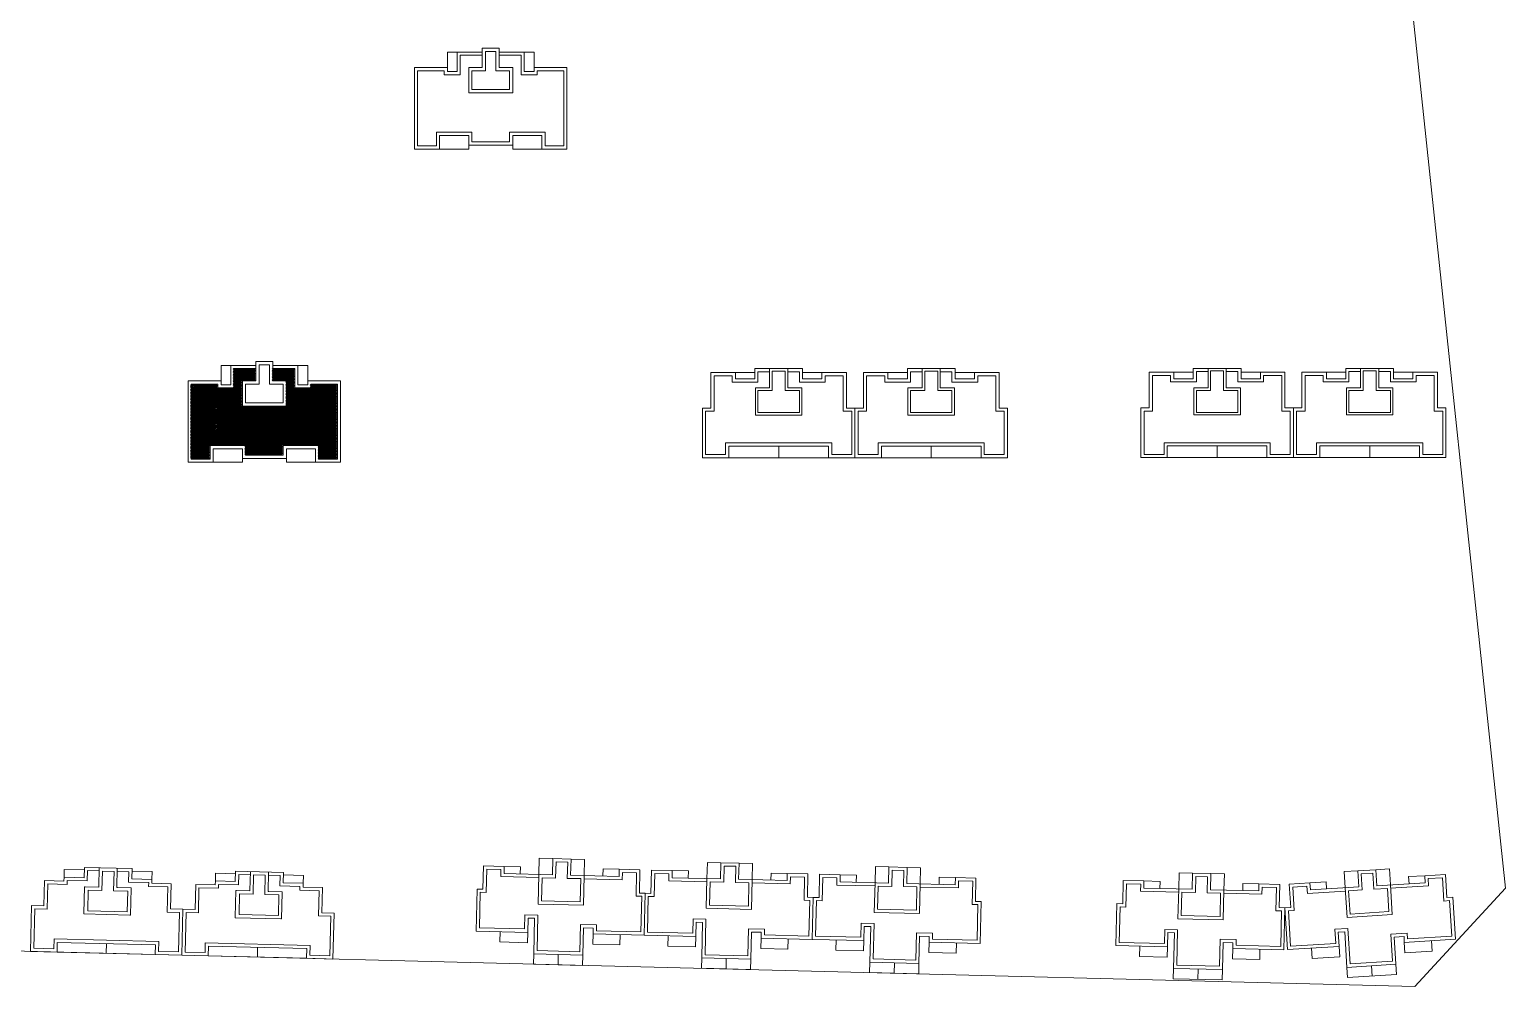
# Model space of a CAD drawing. Extents: x 121658 to 184658, y 9304 to 53801.
# Drawn here: x 127662 to 129945, y 12321 to 13801 of the extents above; entities that cross this region are included whole.
import ezdxf

# ---------------------------------------------------------------- set-up
doc = ezdxf.new("R2010")
doc.units = 0
doc.header["$LTSCALE"] = 1000
doc.header["$MEASUREMENT"] = 0
doc.layers.add('140', color=2, linetype='Continuous', lineweight=5)
doc.layers.add('s2', color=1, linetype='Continuous', lineweight=5)

msp = doc.modelspace()

# ---------------------------------------------------------------- hatches: boundary and pattern name
at = {"layer": 's2', "linetype": 'ByBlock'}
h = msp.add_hatch(dxfattribs=at)
h.set_pattern_fill('ANSI31', color=256, style=0)
h.set_pattern_definition([(45, (-1049488.0514, 357813.8568), (-1.1225320151, 1.1225320151), [])])
h.paths.add_polyline_path([(128137.5, 13252.9), (128109.5, 13252.9), (128096.5, 13252.9), (128096.5, 13246.9), (128071.5, 13246.9), (128071.5, 13276.9), (128037.5, 13276.9), (128037.5, 13257.9), (128058.5, 13257.9), (128058.5, 13218.9), (127990.5, 13218.9), (127990.5, 13257.9), (128011.5, 13257.9), (128011.5, 13276.9), (127977.5, 13276.9), (127977.5, 13246.9), (127952.5, 13246.9), (127952.5, 13252.9), (127939.5, 13252.9), (127911.5, 13252.9), (127911.5, 13136.9), (127940.5, 13136.9), (127940.5, 13157.9), (127995.5, 13157.9), (127995.5, 13142.9), (128024.5, 13142.9), (128053.5, 13142.9), (128053.5, 13157.9), (128108.5, 13157.9), (128108.5, 13136.9), (128137.5, 13136.9)])

# ---------------------------------------------------------------- linework, layer by layer
at = {"layer": '140', "color": 7}
for p, q in [((129945.1, 12473.5), (129686.8, 14911.3)), ((128308.6, 13766.4), (128323.6, 13766.4)), ((128308.6, 13742.4), (128308.6, 13766.4)), ((128323.6, 13766.4), (128323.6, 13736.4)), ((128362.6, 13766.4), (128323.6, 13766.4)), ((128362.6, 13772.4), (128362.6, 13766.4)), ((128388.6, 13772.4), (128362.6, 13772.4)), ((128362.6, 13766.4), (128362.6, 13742.4)), ((128367.6, 13767.4), (128367.6, 13766.4)), ((128383.6, 13767.4), (128367.6, 13767.4)), ((128367.6, 13766.4), (128367.6, 13737.4)), ((128383.6, 13737.4), (128383.6, 13767.4)), ((128388.6, 13766.4), (128388.6, 13772.4)), ((128388.6, 13742.4), (128388.6, 13772.4)), ((128427.6, 13766.4), (128388.6, 13766.4)), ((128442.6, 13766.4), (128427.6, 13766.4)), ((128427.6, 13736.4), (128427.6, 13766.4)), ((128442.6, 13742.4), (128442.6, 13766.4)), ((128328.6, 13761.4), (128328.6, 13731.4)), ((128362.6, 13761.4), (128328.6, 13761.4)), ((128422.6, 13761.4), (128388.6, 13761.4)), ((128422.6, 13731.4), (128422.6, 13761.4)), ((128257.6, 13742.4), (128257.6, 13616.4)), ((128290.6, 13742.4), (128257.6, 13742.4)), ((128262.6, 13737.4), (128262.6, 13621.4)), ((128290.6, 13737.4), (128262.6, 13737.4)), ((128308.6, 13742.4), (128290.6, 13742.4)), ((128303.6, 13737.4), (128290.6, 13737.4)), ((128303.6, 13731.4), (128303.6, 13737.4)), ((128328.6, 13731.4), (128303.6, 13731.4)), ((128308.6, 13736.4), (128308.6, 13742.4)), ((128323.6, 13736.4), (128308.6, 13736.4)), ((128341.6, 13742.4), (128341.6, 13703.4)), ((128362.6, 13742.4), (128341.6, 13742.4)), ((128346.6, 13737.4), (128346.6, 13708.4)), ((128367.6, 13737.4), (128346.6, 13737.4)), ((128404.6, 13737.4), (128383.6, 13737.4)), ((128409.6, 13742.4), (128388.6, 13742.4)), ((128404.6, 13708.4), (128404.6, 13737.4)), ((128409.6, 13703.4), (128409.6, 13742.4)), ((128447.6, 13731.4), (128422.6, 13731.4)), ((128442.6, 13736.4), (128427.6, 13736.4)), ((128442.6, 13742.4), (128442.6, 13736.4)), ((128460.6, 13742.4), (128442.6, 13742.4)), ((128447.6, 13737.4), (128447.6, 13731.4)), ((128460.6, 13737.4), (128447.6, 13737.4)), ((128493.6, 13742.4), (128460.6, 13742.4)), ((128488.6, 13737.4), (128460.6, 13737.4)), ((128488.6, 13621.4), (128488.6, 13737.4)), ((128493.6, 13616.4), (128493.6, 13742.4)), ((128341.6, 13703.4), (128409.6, 13703.4)), ((128346.6, 13708.4), (128404.6, 13708.4)), ((128291.6, 13642.4), (128346.6, 13642.4)), ((128291.6, 13621.4), (128291.6, 13642.4)), ((128296.6, 13637.4), (128341.6, 13637.4)), ((128296.6, 13616.4), (128296.6, 13637.4)), ((128341.6, 13637.4), (128341.6, 13622.4)), ((128346.6, 13642.4), (128346.6, 13627.4)), ((128404.6, 13642.4), (128459.6, 13642.4)), ((128404.6, 13627.4), (128404.6, 13642.4)), ((128409.6, 13637.4), (128454.6, 13637.4)), ((128409.6, 13622.4), (128409.6, 13637.4)), ((128454.6, 13637.4), (128454.6, 13616.4)), ((128459.6, 13642.4), (128459.6, 13621.4)), ((128257.6, 13616.4), (128296.6, 13616.4)), ((128262.6, 13621.4), (128291.6, 13621.4)), ((128296.6, 13616.4), (128341.6, 13616.4)), ((128341.6, 13616.4), (128341.6, 13622.4)), ((128341.6, 13622.4), (128375.6, 13622.4)), ((128346.6, 13627.4), (128375.6, 13627.4)), ((128375.6, 13627.4), (128404.6, 13627.4)), ((128375.6, 13622.4), (128409.6, 13622.4)), ((128409.6, 13616.4), (128409.6, 13622.4)), ((128454.6, 13616.4), (128409.6, 13616.4)), ((128454.6, 13616.4), (128493.6, 13616.4)), ((128459.6, 13621.4), (128488.6, 13621.4)), ((128012.5, 13287.9), (128012.5, 13281.9)), ((128038.5, 13287.9), (128012.5, 13287.9)), ((128038.5, 13281.9), (128038.5, 13287.9)), ((128038.5, 13257.9), (128038.5, 13287.9)), ((127958.5, 13281.9), (127973.5, 13281.9)), ((127958.5, 13257.9), (127958.5, 13281.9)), ((127973.5, 13281.9), (127973.5, 13251.9)), ((128012.5, 13281.9), (127973.5, 13281.9)), ((127978.5, 13276.9), (127978.5, 13246.9)), ((128012.5, 13276.9), (127978.5, 13276.9)), ((128012.5, 13281.9), (128012.5, 13257.9)), ((128017.5, 13282.9), (128017.5, 13281.9)), ((128033.5, 13282.9), (128017.5, 13282.9)), ((128017.5, 13281.9), (128017.5, 13252.9)), ((128033.5, 13252.9), (128033.5, 13282.9)), ((128077.5, 13281.9), (128038.5, 13281.9)), ((128072.5, 13276.9), (128038.5, 13276.9)), ((128072.5, 13246.9), (128072.5, 13276.9)), ((128092.5, 13281.9), (128077.5, 13281.9)), ((128077.5, 13251.9), (128077.5, 13281.9)), ((128092.5, 13257.9), (128092.5, 13281.9)), ((128716, 13270.9), (128754, 13270.9)), ((128716, 13215.9), (128716, 13270.9)), ((128721, 13265.9), (128749, 13265.9)), ((128721, 13210.9), (128721, 13265.9)), ((128749, 13265.9), (128749, 13255.9)), ((128752, 13270.9), (128754, 13270.9)), ((128754, 13270.9), (128784, 13270.9)), ((128754, 13270.9), (128754, 13260.9)), ((128784, 13276.9), (128858, 13276.9)), ((128784, 13260.9), (128784, 13276.9)), ((128789, 13271.9), (128807, 13271.9)), ((128789, 13255.9), (128789, 13271.9)), ((128807, 13276.9), (128807, 13246.9)), ((128831, 13272.9), (128811, 13272.9)), ((128811, 13272.9), (128811, 13242.9)), ((128831, 13242.9), (128831, 13272.9)), ((128835, 13246.9), (128835, 13276.9)), ((128835, 13271.9), (128853, 13271.9)), ((128853, 13271.9), (128853, 13255.9)), ((128858, 13276.9), (128858, 13260.9)), ((128888, 13270.9), (128858, 13270.9)), ((128888, 13270.9), (128926, 13270.9)), ((128888, 13260.9), (128888, 13270.9)), ((128893, 13265.9), (128921, 13265.9)), ((128893, 13255.9), (128893, 13265.9)), ((128921, 13265.9), (128921, 13210.9)), ((128926, 13270.9), (128926, 13215.9)), ((128952, 13270.9), (128990, 13270.9)), ((128952, 13215.9), (128952, 13270.9)), ((128957, 13265.9), (128985, 13265.9)), ((128957, 13210.9), (128957, 13265.9)), ((128985, 13265.9), (128985, 13255.9)), ((128988, 13270.9), (128990, 13270.9)), ((128990, 13270.9), (129020, 13270.9)), ((128990, 13270.9), (128990, 13260.9)), ((129020, 13276.9), (129094, 13276.9)), ((129020, 13260.9), (129020, 13276.9)), ((129025, 13271.9), (129043, 13271.9)), ((129025, 13255.9), (129025, 13271.9)), ((129043, 13276.9), (129043, 13246.9)), ((129067, 13272.9), (129047, 13272.9)), ((129047, 13272.9), (129047, 13242.9)), ((129067, 13242.9), (129067, 13272.9)), ((129071, 13246.9), (129071, 13276.9)), ((129071, 13271.9), (129089, 13271.9)), ((129089, 13271.9), (129089, 13255.9)), ((129094, 13276.9), (129094, 13260.9)), ((129124, 13270.9), (129094, 13270.9)), ((129124, 13270.9), (129162, 13270.9)), ((129124, 13260.9), (129124, 13270.9)), ((129129, 13265.9), (129157, 13265.9)), ((129129, 13255.9), (129129, 13265.9)), ((129157, 13265.9), (129157, 13210.9)), ((129162, 13270.9), (129162, 13215.9)), ((129394.1, 13271.2), (129432.1, 13271.2)), ((129394.1, 13216.2), (129394.1, 13271.2)), ((129399.1, 13266.2), (129427.1, 13266.2)), ((129399.1, 13211.2), (129399.1, 13266.2)), ((129427.1, 13266.2), (129427.1, 13256.2)), ((129430.1, 13271.2), (129432.1, 13271.2)), ((129432.1, 13271.2), (129462.1, 13271.2)), ((129432.1, 13271.2), (129432.1, 13261.2)), ((129462.1, 13277.2), (129536.1, 13277.2)), ((129462.1, 13261.2), (129462.1, 13277.2)), ((129467.1, 13272.2), (129485.1, 13272.2)), ((129467.1, 13256.2), (129467.1, 13272.2)), ((129485.1, 13277.2), (129485.1, 13247.2)), ((129509.1, 13273.2), (129489.1, 13273.2)), ((129489.1, 13273.2), (129489.1, 13243.2)), ((129509.1, 13243.2), (129509.1, 13273.2)), ((129513.1, 13247.2), (129513.1, 13277.2)), ((129513.1, 13272.2), (129531.1, 13272.2)), ((129531.1, 13272.2), (129531.1, 13256.2)), ((129536.1, 13277.2), (129536.1, 13261.2)), ((129566.1, 13271.2), (129536.1, 13271.2)), ((129566.1, 13271.2), (129604.1, 13271.2)), ((129566.1, 13261.2), (129566.1, 13271.2)), ((129571.1, 13266.2), (129599.1, 13266.2)), ((129571.1, 13256.2), (129571.1, 13266.2)), ((129599.1, 13266.2), (129599.1, 13211.2)), ((129604.1, 13271.2), (129604.1, 13216.2)), ((129630.1, 13271.2), (129668.1, 13271.2)), ((129630.1, 13216.2), (129630.1, 13271.2)), ((129635.1, 13266.2), (129663.1, 13266.2)), ((129635.1, 13211.2), (129635.1, 13266.2)), ((129663.1, 13266.2), (129663.1, 13256.2)), ((129666.1, 13271.2), (129668.1, 13271.2)), ((129668.1, 13271.2), (129698.1, 13271.2)), ((129668.1, 13271.2), (129668.1, 13261.2)), ((129698.1, 13277.2), (129772.1, 13277.2)), ((129698.1, 13261.2), (129698.1, 13277.2)), ((129703.1, 13272.2), (129721.1, 13272.2)), ((129703.1, 13256.2), (129703.1, 13272.2)), ((129721.1, 13277.2), (129721.1, 13247.2)), ((129745.1, 13273.2), (129725.1, 13273.2)), ((129725.1, 13273.2), (129725.1, 13243.2)), ((129745.1, 13243.2), (129745.1, 13273.2)), ((129749.1, 13247.2), (129749.1, 13277.2)), ((129749.1, 13272.2), (129767.1, 13272.2)), ((129767.1, 13272.2), (129767.1, 13256.2)), ((129772.1, 13277.2), (129772.1, 13261.2)), ((129802.1, 13271.2), (129772.1, 13271.2)), ((129802.1, 13271.2), (129840.1, 13271.2)), ((129802.1, 13261.2), (129802.1, 13271.2)), ((129807.1, 13266.2), (129835.1, 13266.2)), ((129807.1, 13256.2), (129807.1, 13266.2)), ((129835.1, 13266.2), (129835.1, 13211.2)), ((129840.1, 13271.2), (129840.1, 13216.2)), ((127907.5, 13257.9), (127907.5, 13131.9)), ((127940.5, 13257.9), (127907.5, 13257.9)), ((127912.5, 13252.9), (127912.5, 13136.9)), ((127940.5, 13252.9), (127912.5, 13252.9)), ((127958.5, 13257.9), (127940.5, 13257.9)), ((127953.5, 13252.9), (127940.5, 13252.9)), ((127953.5, 13246.9), (127953.5, 13252.9)), ((127978.5, 13246.9), (127953.5, 13246.9)), ((127958.5, 13251.9), (127958.5, 13257.9)), ((127973.5, 13251.9), (127958.5, 13251.9)), ((127991.5, 13257.9), (127991.5, 13218.9)), ((128012.5, 13257.9), (127991.5, 13257.9)), ((127996.5, 13252.9), (127996.5, 13223.9)), ((128017.5, 13252.9), (127996.5, 13252.9)), ((128054.5, 13252.9), (128033.5, 13252.9)), ((128059.5, 13257.9), (128038.5, 13257.9)), ((128054.5, 13223.9), (128054.5, 13252.9)), ((128059.5, 13218.9), (128059.5, 13257.9)), ((128097.5, 13246.9), (128072.5, 13246.9)), ((128092.5, 13251.9), (128077.5, 13251.9)), ((128092.5, 13257.9), (128092.5, 13251.9)), ((128110.5, 13257.9), (128092.5, 13257.9)), ((128097.5, 13252.9), (128097.5, 13246.9)), ((128110.5, 13252.9), (128097.5, 13252.9)), ((128143.5, 13257.9), (128110.5, 13257.9)), ((128138.5, 13252.9), (128110.5, 13252.9)), ((128138.5, 13136.9), (128138.5, 13252.9)), ((128143.5, 13131.9), (128143.5, 13257.9)), ((128749, 13255.9), (128789, 13255.9)), ((128754, 13260.9), (128784, 13260.9)), ((128785, 13246.9), (128785, 13204.9)), ((128807, 13246.9), (128785, 13246.9)), ((128789, 13242.9), (128789, 13208.9)), ((128811, 13242.9), (128789, 13242.9)), ((128853, 13242.9), (128831, 13242.9)), ((128857, 13246.9), (128835, 13246.9)), ((128853, 13255.9), (128893, 13255.9)), ((128853, 13208.9), (128853, 13242.9)), ((128857, 13204.9), (128857, 13246.9)), ((128858, 13260.9), (128888, 13260.9)), ((128985, 13255.9), (129025, 13255.9)), ((128990, 13260.9), (129020, 13260.9)), ((129021, 13246.9), (129021, 13204.9)), ((129043, 13246.9), (129021, 13246.9)), ((129025, 13242.9), (129025, 13208.9)), ((129047, 13242.9), (129025, 13242.9)), ((129089, 13242.9), (129067, 13242.9)), ((129093, 13246.9), (129071, 13246.9)), ((129089, 13255.9), (129129, 13255.9)), ((129089, 13208.9), (129089, 13242.9)), ((129093, 13204.9), (129093, 13246.9)), ((129094, 13260.9), (129124, 13260.9)), ((129427.1, 13256.2), (129467.1, 13256.2)), ((129432.1, 13261.2), (129462.1, 13261.2)), ((129463.1, 13247.2), (129463.1, 13205.2)), ((129485.1, 13247.2), (129463.1, 13247.2)), ((129467.1, 13243.2), (129467.1, 13209.2)), ((129489.1, 13243.2), (129467.1, 13243.2)), ((129531.1, 13243.2), (129509.1, 13243.2)), ((129535.1, 13247.2), (129513.1, 13247.2)), ((129531.1, 13256.2), (129571.1, 13256.2)), ((129531.1, 13209.2), (129531.1, 13243.2)), ((129535.1, 13205.2), (129535.1, 13247.2)), ((129536.1, 13261.2), (129566.1, 13261.2)), ((129663.1, 13256.2), (129703.1, 13256.2)), ((129668.1, 13261.2), (129698.1, 13261.2)), ((129699.1, 13247.2), (129699.1, 13205.2)), ((129721.1, 13247.2), (129699.1, 13247.2)), ((129703.1, 13243.2), (129703.1, 13209.2)), ((129725.1, 13243.2), (129703.1, 13243.2)), ((129767.1, 13243.2), (129745.1, 13243.2)), ((129771.1, 13247.2), (129749.1, 13247.2)), ((129767.1, 13256.2), (129807.1, 13256.2)), ((129767.1, 13209.2), (129767.1, 13243.2)), ((129771.1, 13205.2), (129771.1, 13247.2)), ((129772.1, 13261.2), (129802.1, 13261.2)), ((127991.5, 13218.9), (128059.5, 13218.9)), ((127996.5, 13223.9), (128054.5, 13223.9)), ((128703, 13215.9), (128716, 13215.9)), ((128703, 13138.9), (128703, 13215.9)), ((128708, 13210.9), (128721, 13210.9)), ((128708, 13143.9), (128708, 13210.9)), ((128785, 13205.9), (128785, 13204.9)), ((128785, 13204.9), (128857, 13204.9)), ((128789, 13208.9), (128853, 13208.9)), ((128856, 13204.9), (128857, 13204.9)), ((128921, 13210.9), (128934, 13210.9)), ((128926, 13215.9), (128939, 13215.9)), ((128934, 13210.9), (128934, 13143.9)), ((128939, 13215.9), (128939, 13138.9)), ((128939, 13215.9), (128952, 13215.9)), ((128939, 13138.9), (128939, 13215.9)), ((128944, 13210.9), (128957, 13210.9)), ((128944, 13143.9), (128944, 13210.9)), ((129021, 13205.9), (129021, 13204.9)), ((129021, 13204.9), (129093, 13204.9)), ((129025, 13208.9), (129089, 13208.9)), ((129092, 13204.9), (129093, 13204.9)), ((129157, 13210.9), (129170, 13210.9)), ((129162, 13215.9), (129175, 13215.9)), ((129170, 13210.9), (129170, 13143.9)), ((129175, 13215.9), (129175, 13138.9)), ((129381.1, 13216.2), (129394.1, 13216.2)), ((129381.1, 13139.2), (129381.1, 13216.2)), ((129386.1, 13211.2), (129399.1, 13211.2)), ((129386.1, 13144.2), (129386.1, 13211.2)), ((129463.1, 13206.2), (129463.1, 13205.2)), ((129463.1, 13205.2), (129535.1, 13205.2)), ((129467.1, 13209.2), (129531.1, 13209.2)), ((129534.1, 13205.2), (129535.1, 13205.2)), ((129599.1, 13211.2), (129612.1, 13211.2)), ((129604.1, 13216.2), (129617.1, 13216.2)), ((129612.1, 13211.2), (129612.1, 13144.2)), ((129617.1, 13216.2), (129617.1, 13139.2)), ((129617.1, 13216.2), (129630.1, 13216.2)), ((129617.1, 13139.2), (129617.1, 13216.2)), ((129622.1, 13211.2), (129635.1, 13211.2)), ((129622.1, 13144.2), (129622.1, 13211.2)), ((129699.1, 13206.2), (129699.1, 13205.2)), ((129699.1, 13205.2), (129771.1, 13205.2)), ((129703.1, 13209.2), (129767.1, 13209.2)), ((129770.1, 13205.2), (129771.1, 13205.2)), ((129835.1, 13211.2), (129848.1, 13211.2)), ((129840.1, 13216.2), (129853.1, 13216.2)), ((129848.1, 13211.2), (129848.1, 13144.2)), ((129853.1, 13216.2), (129853.1, 13139.2)), ((127941.5, 13157.9), (127996.5, 13157.9)), ((127941.5, 13136.9), (127941.5, 13157.9)), ((127946.5, 13152.9), (127991.5, 13152.9)), ((127946.5, 13131.9), (127946.5, 13152.9)), ((127991.5, 13152.9), (127991.5, 13137.9)), ((127996.5, 13157.9), (127996.5, 13142.9)), ((128054.5, 13157.9), (128109.5, 13157.9)), ((128054.5, 13142.9), (128054.5, 13157.9)), ((128059.5, 13152.9), (128104.5, 13152.9)), ((128059.5, 13137.9), (128059.5, 13152.9)), ((128104.5, 13152.9), (128104.5, 13131.9)), ((128109.5, 13157.9), (128109.5, 13136.9)), ((128739, 13161.9), (128739, 13143.9)), ((128821, 13161.9), (128739, 13161.9)), ((128744, 13156.9), (128744, 13138.9)), ((128821, 13156.9), (128744, 13156.9)), ((128903, 13161.9), (128821, 13161.9)), ((128898, 13156.9), (128821, 13156.9)), ((128821, 13156.9), (128821, 13138.9)), ((128898, 13138.9), (128898, 13156.9)), ((128903, 13143.9), (128903, 13161.9)), ((128975, 13161.9), (128975, 13143.9)), ((129057, 13161.9), (128975, 13161.9)), ((128980, 13156.9), (128980, 13138.9)), ((129057, 13156.9), (128980, 13156.9)), ((129139, 13161.9), (129057, 13161.9)), ((129134, 13156.9), (129057, 13156.9)), ((129057, 13156.9), (129057, 13138.9)), ((129134, 13138.9), (129134, 13156.9)), ((129139, 13143.9), (129139, 13161.9)), ((129417.1, 13162.2), (129417.1, 13144.2)), ((129499.1, 13162.2), (129417.1, 13162.2)), ((129422.1, 13157.2), (129422.1, 13139.2)), ((129499.1, 13157.2), (129422.1, 13157.2)), ((129581.1, 13162.2), (129499.1, 13162.2)), ((129576.1, 13157.2), (129499.1, 13157.2)), ((129499.1, 13157.2), (129499.1, 13139.2)), ((129576.1, 13139.2), (129576.1, 13157.2)), ((129581.1, 13144.2), (129581.1, 13162.2)), ((129653.1, 13162.2), (129653.1, 13144.2)), ((129735.1, 13162.2), (129653.1, 13162.2)), ((129658.1, 13157.2), (129658.1, 13139.2)), ((129735.1, 13157.2), (129658.1, 13157.2)), ((129817.1, 13162.2), (129735.1, 13162.2)), ((129812.1, 13157.2), (129735.1, 13157.2)), ((129735.1, 13157.2), (129735.1, 13139.2)), ((129812.1, 13139.2), (129812.1, 13157.2)), ((129817.1, 13144.2), (129817.1, 13162.2)), ((127907.5, 13131.9), (127946.5, 13131.9)), ((127912.5, 13136.9), (127941.5, 13136.9)), ((127946.5, 13131.9), (127991.5, 13131.9)), ((127991.5, 13131.9), (127991.5, 13137.9)), ((127991.5, 13137.9), (128025.5, 13137.9)), ((127996.5, 13142.9), (128025.5, 13142.9)), ((128025.5, 13142.9), (128054.5, 13142.9)), ((128025.5, 13137.9), (128059.5, 13137.9)), ((128059.5, 13131.9), (128059.5, 13137.9)), ((128104.5, 13131.9), (128059.5, 13131.9)), ((128104.5, 13131.9), (128143.5, 13131.9)), ((128109.5, 13136.9), (128138.5, 13136.9)), ((128744, 13138.9), (128703, 13138.9)), ((128739, 13143.9), (128708, 13143.9)), ((128821, 13138.9), (128744, 13138.9)), ((128821, 13138.9), (128898, 13138.9)), ((128939, 13138.9), (128898, 13138.9)), ((128934, 13143.9), (128903, 13143.9)), ((128980, 13138.9), (128939, 13138.9)), ((128975, 13143.9), (128944, 13143.9)), ((129057, 13138.9), (128980, 13138.9)), ((129057, 13138.9), (129134, 13138.9)), ((129175, 13138.9), (129134, 13138.9)), ((129170, 13143.9), (129139, 13143.9)), ((129422.1, 13139.2), (129381.1, 13139.2)), ((129417.1, 13144.2), (129386.1, 13144.2)), ((129499.1, 13139.2), (129422.1, 13139.2)), ((129499.1, 13139.2), (129576.1, 13139.2)), ((129617.1, 13139.2), (129576.1, 13139.2)), ((129612.1, 13144.2), (129581.1, 13144.2)), ((129658.1, 13139.2), (129617.1, 13139.2)), ((129653.1, 13144.2), (129622.1, 13144.2)), ((129735.1, 13139.2), (129658.1, 13139.2)), ((129735.1, 13139.2), (129812.1, 13139.2)), ((129853.1, 13139.2), (129812.1, 13139.2)), ((129848.1, 13144.2), (129817.1, 13144.2)), ((128450.2, 12494.6), (128450.8, 12519.6)), ((128450.8, 12519.6), (128471.8, 12519.1)), ((128471.2, 12494.1), (128471.8, 12519.1)), ((128471.8, 12519.1), (128499.8, 12518.4)), ((128476.7, 12514), (128476, 12489)), ((128494.7, 12513.5), (128476.7, 12514)), ((128494, 12488.5), (128494.7, 12513.5)), ((128499.8, 12518.4), (128499.2, 12493.4)), ((128499.8, 12518.4), (128520.8, 12517.9)), ((128520.8, 12517.9), (128520.2, 12492.9)), ((128710.1, 12488.2), (128710.7, 12513.2)), ((128710.7, 12513.2), (128731.7, 12512.7)), ((128731.1, 12487.7), (128731.7, 12512.7)), ((128731.7, 12512.7), (128759.7, 12512)), ((128759.7, 12512), (128759.1, 12487)), ((128759.7, 12512), (128780.7, 12511.5)), ((128780.7, 12511.5), (128780.1, 12486.5)), ((127715.7, 12490.3), (127715.6, 12484.3)), ((127715.7, 12490.3), (127716, 12502.3)), ((127746.7, 12489.5), (127715.7, 12490.3)), ((127716, 12502.3), (127747, 12501.5)), ((127747.1, 12505.5), (127746.7, 12489.5)), ((127821.1, 12503.6), (127747.1, 12505.5)), ((127752, 12500.4), (127751.6, 12484.4)), ((127770, 12499.9), (127752, 12500.4)), ((127770.1, 12504.9), (127769.4, 12475.9)), ((127775, 12499.8), (127774.2, 12469.8)), ((127793, 12499.3), (127775, 12499.8)), ((127792.2, 12469.4), (127793, 12499.3)), ((127797.3, 12474.2), (127798.1, 12504.2)), ((127816, 12498.8), (127798, 12499.2)), ((127815.6, 12482.8), (127816, 12498.8)), ((127820.7, 12487.6), (127821.1, 12503.6)), ((127851.7, 12486.9), (127820.7, 12487.6)), ((127852, 12498.9), (127821, 12499.6)), ((127851.7, 12486.9), (127852, 12498.9)), ((127949.7, 12484.4), (127950, 12496.4)), ((127950, 12496.4), (127980.9, 12495.6)), ((127981, 12499.6), (127980.6, 12483.6)), ((128055, 12497.7), (127981, 12499.6)), ((127985.9, 12494.5), (127985.5, 12478.5)), ((128003.9, 12494), (127985.9, 12494.5)), ((128004, 12499), (128003.3, 12470)), ((128008.9, 12493.9), (128008.2, 12463.9)), ((128026.9, 12493.4), (128008.9, 12493.9)), ((128026.1, 12463.4), (128026.9, 12493.4)), ((128031.3, 12468.3), (128032, 12498.3)), ((128049.9, 12492.8), (128031.9, 12493.3)), ((128049.5, 12476.8), (128049.9, 12492.8)), ((128054.6, 12481.7), (128055, 12497.7)), ((128085.9, 12492.9), (128054.9, 12493.7)), ((128085.6, 12480.9), (128085.9, 12492.9)), ((128363.6, 12471.8), (128364.5, 12507.8)), ((128364.5, 12507.8), (128396.5, 12507)), ((128368.5, 12466.6), (128369.4, 12502.6)), ((128369.4, 12502.6), (128391.3, 12502.1)), ((128391.3, 12502.1), (128391.1, 12491.1)), ((128391.1, 12491.1), (128450.1, 12489.6)), ((128396.5, 12507), (128396.2, 12496)), ((128396.2, 12496), (128471.2, 12494.1)), ((128396.5, 12507), (128421.5, 12506.3)), ((128421.5, 12506.3), (128421.2, 12495.4)), ((128450.2, 12494.6), (128449, 12448.6)), ((128455.1, 12489.5), (128454.2, 12453.5)), ((128476, 12489), (128455.1, 12489.5)), ((128515, 12488), (128494, 12488.5)), ((128499.2, 12493.4), (128574.1, 12491.6)), ((128514.1, 12452), (128515, 12488)), ((128519, 12446.9), (128520.2, 12492.9)), ((128520, 12487.9), (128579, 12486.4)), ((128549.1, 12492.2), (128549.4, 12503.2)), ((128549.4, 12503.2), (128574.4, 12502.6)), ((128574.1, 12491.6), (128574.4, 12502.6)), ((128574.4, 12502.6), (128606.4, 12501.8)), ((128579, 12486.4), (128579.3, 12497.4)), ((128579.3, 12497.4), (128601.3, 12496.9)), ((128601.3, 12496.9), (128600.4, 12460.9)), ((128606.4, 12501.8), (128605.5, 12465.8)), ((128623.5, 12465.3), (128624.4, 12501.3)), ((128624.4, 12501.3), (128656.4, 12500.5)), ((128628.4, 12460.2), (128629.3, 12496.2)), ((128629.3, 12496.2), (128651.3, 12495.7)), ((128651.3, 12495.7), (128651, 12484.7)), ((128656.4, 12500.5), (128656.1, 12489.5)), ((128656.1, 12489.5), (128731.1, 12487.7)), ((128656.4, 12500.5), (128681.4, 12499.9)), ((128681.4, 12499.9), (128681.1, 12488.9)), ((128710.1, 12488.2), (128709, 12442.2)), ((128736.6, 12507.5), (128736, 12482.6)), ((128754.6, 12507.1), (128736.6, 12507.5)), ((128754, 12482.1), (128754.6, 12507.1)), ((128809.1, 12485.7), (128809.3, 12496.7)), ((128809.3, 12496.7), (128834.3, 12496.1)), ((128834.1, 12485.1), (128834.3, 12496.1)), ((128834.3, 12496.1), (128866.3, 12495.3)), ((128838.9, 12480), (128839.2, 12491)), ((128839.2, 12491), (128861.2, 12490.5)), ((128861.2, 12490.5), (128860.3, 12454.5)), ((128866.3, 12495.3), (128865.4, 12459.3)), ((128883.4, 12458.9), (128884.3, 12494.9)), ((128884.3, 12494.9), (128916.3, 12494.1)), ((128888.3, 12453.8), (128889.2, 12489.8)), ((128889.2, 12489.8), (128911.2, 12489.2)), ((128911.2, 12489.2), (128910.9, 12478.2)), ((128916.3, 12494.1), (128916, 12483.1)), ((128916.3, 12494.1), (128941.3, 12493.5)), ((128941.3, 12493.5), (128941, 12482.5)), ((128970, 12481.8), (128970.6, 12506.8)), ((128970.6, 12506.8), (128991.6, 12506.2)), ((128991, 12481.2), (128991.6, 12506.2)), ((128991.6, 12506.2), (129019.6, 12505.5)), ((128996.5, 12501.1), (128995.9, 12476.1)), ((129014.5, 12500.7), (128996.5, 12501.1)), ((129013.9, 12475.7), (129014.5, 12500.7)), ((129019.6, 12505.5), (129019, 12480.5)), ((129019.6, 12505.5), (129040.6, 12505)), ((129040.6, 12505), (129040, 12480)), ((129069, 12479.3), (129069.3, 12490.3)), ((129069.3, 12490.3), (129094.3, 12489.7)), ((129094, 12478.7), (129094.3, 12489.7)), ((129094.3, 12489.7), (129126.2, 12488.9)), ((129126.2, 12488.9), (129125.4, 12452.9)), ((129439.7, 12472.1), (129440.3, 12497.1)), ((129440.3, 12497.1), (129461.3, 12496.6)), ((129460.7, 12471.6), (129461.3, 12496.6)), ((129461.3, 12496.6), (129489.3, 12495.9)), ((129466.2, 12491.5), (129465.6, 12466.5)), ((129484.2, 12491), (129466.2, 12491.5)), ((129483.6, 12466), (129484.2, 12491)), ((129489.3, 12495.9), (129488.7, 12470.9)), ((129489.3, 12495.9), (129510.3, 12495.4)), ((129510.3, 12495.4), (129509.7, 12470.4)), ((129695.7, 12498.9), (129716.7, 12500.2)), ((129697.3, 12473.9), (129695.7, 12498.9)), ((129716.7, 12500.2), (129744.6, 12501.9)), ((129718.2, 12475.2), (129716.7, 12500.2)), ((129740, 12496.6), (129722, 12495.5)), ((129722, 12495.5), (129723.5, 12470.5)), ((129741.5, 12471.7), (129740, 12496.6)), ((129744.6, 12501.9), (129765.6, 12503.2)), ((129744.6, 12501.9), (129746.2, 12477)), ((129765.6, 12503.2), (129767.1, 12478.3)), ((129795.4, 12491.1), (129820.4, 12492.6)), ((129796.1, 12480.1), (129795.4, 12491.1)), ((129820.4, 12492.6), (129852.3, 12494.6)), ((129821, 12481.7), (129820.4, 12492.6)), ((129825.7, 12488), (129847.6, 12489.3)), ((129826.3, 12477), (129825.7, 12488)), ((129847.6, 12489.3), (129849.9, 12453.4)), ((129852.3, 12494.6), (129854.5, 12458.7)), ((127685.6, 12485.1), (127684.6, 12446.1)), ((127715.6, 12484.3), (127685.6, 12485.1)), ((127690.5, 12479.9), (127689.5, 12441)), ((127720.5, 12479.2), (127690.5, 12479.9)), ((127720.6, 12485.2), (127720.5, 12479.2)), ((127751.6, 12484.4), (127720.6, 12485.2)), ((127747.4, 12475.5), (127746.3, 12434.5)), ((127748.4, 12475.5), (127747.4, 12475.5)), ((127769.4, 12474.9), (127748.4, 12475.5)), ((127753.2, 12470.3), (127752.4, 12438.4)), ((127774.2, 12469.8), (127753.2, 12470.3)), ((127769.4, 12475.9), (127769.4, 12474.9)), ((127814.2, 12468.8), (127792.2, 12469.4)), ((127798.3, 12474.2), (127797.3, 12474.2)), ((127819.3, 12473.7), (127798.3, 12474.2)), ((127813.4, 12436.8), (127814.2, 12468.8)), ((127846.6, 12482), (127815.6, 12482.8)), ((127818.3, 12431.7), (127819.3, 12472.7)), ((127819.3, 12472.7), (127819.3, 12473.7)), ((127846.4, 12476), (127846.6, 12482)), ((127876.4, 12475.2), (127846.4, 12476)), ((127851.5, 12480.9), (127851.7, 12486.9)), ((127881.5, 12480.1), (127851.5, 12480.9)), ((127875.4, 12436.2), (127876.4, 12475.2)), ((127880.5, 12441.1), (127881.5, 12480.1)), ((127919.5, 12479.1), (127918.5, 12440.1)), ((127949.5, 12478.4), (127919.5, 12479.1)), ((127924.4, 12474), (127923.4, 12435)), ((127954.4, 12473.2), (127924.4, 12474)), ((127949.7, 12484.4), (127949.5, 12478.4)), ((127980.6, 12483.6), (127949.7, 12484.4)), ((127954.5, 12479.2), (127954.4, 12473.2)), ((127985.5, 12478.5), (127954.5, 12479.2)), ((127981.3, 12469.6), (127980.2, 12428.6)), ((127982.3, 12469.5), (127981.3, 12469.6)), ((128003.3, 12469), (127982.3, 12469.5)), ((128003.3, 12470), (128003.3, 12469)), ((128032.3, 12468.3), (128031.3, 12468.3)), ((128053.3, 12467.7), (128032.3, 12468.3)), ((128080.5, 12476), (128049.5, 12476.8)), ((128052.2, 12425.8), (128053.2, 12466.7)), ((128053.2, 12466.7), (128053.3, 12467.7)), ((128085.6, 12480.9), (128054.6, 12481.7)), ((128080.3, 12470), (128080.5, 12476)), ((128110.3, 12469.3), (128080.3, 12470)), ((128085.5, 12474.9), (128085.6, 12480.9)), ((128115.4, 12474.2), (128085.5, 12474.9)), ((128109.3, 12430.3), (128110.3, 12469.3)), ((128114.5, 12435.2), (128115.4, 12474.2)), ((128353, 12407), (128354.6, 12472)), ((128354.6, 12472), (128363.6, 12471.8)), ((128358.1, 12411.9), (128359.5, 12466.9)), ((128359.5, 12466.9), (128368.5, 12466.6)), ((128605.5, 12465.8), (128614.5, 12465.6)), ((128614.5, 12465.6), (128612.9, 12400.6)), ((128612.9, 12400.6), (128614.5, 12465.6)), ((128614.5, 12465.6), (128623.5, 12465.3)), ((128651, 12484.7), (128710, 12483.2)), ((128715, 12483.1), (128714.1, 12447.1)), ((128736, 12482.6), (128715, 12483.1)), ((128775, 12481.6), (128754, 12482.1)), ((128759.1, 12487), (128834.1, 12485.1)), ((128774.1, 12445.6), (128775, 12481.6)), ((128778.9, 12440.5), (128780.1, 12486.5)), ((128780, 12481.5), (128838.9, 12480)), ((128910.9, 12478.2), (128969.9, 12476.8)), ((128916, 12483.1), (128991, 12481.2)), ((128970, 12481.8), (128968.9, 12435.8)), ((128974.9, 12476.6), (128974, 12440.6)), ((128995.9, 12476.1), (128974.9, 12476.6)), ((129034.9, 12475.2), (129013.9, 12475.7)), ((129019, 12480.5), (129094, 12478.7)), ((129034, 12439.2), (129034.9, 12475.2)), ((129038.9, 12434), (129040, 12480)), ((129039.9, 12475), (129098.9, 12473.6)), ((129098.9, 12473.6), (129099.1, 12484.6)), ((129099.1, 12484.6), (129121.1, 12484)), ((129121.1, 12484), (129120.2, 12448)), ((129353.1, 12449.2), (129354, 12485.2)), ((129354, 12485.2), (129386, 12484.4)), ((129358, 12444.1), (129358.9, 12480.1)), ((129358.9, 12480.1), (129380.9, 12479.6)), ((129380.9, 12479.6), (129380.6, 12468.6)), ((129380.6, 12468.6), (129439.6, 12467.1)), ((129386, 12484.4), (129385.7, 12473.4)), ((129385.7, 12473.4), (129460.7, 12471.6)), ((129386, 12484.4), (129411, 12483.8)), ((129411, 12483.8), (129410.7, 12472.8)), ((129439.7, 12472.1), (129438.6, 12426.1)), ((129444.6, 12467), (129443.7, 12431)), ((129465.6, 12466.5), (129444.6, 12467)), ((129504.6, 12465.5), (129483.6, 12466)), ((129488.7, 12470.9), (129563.7, 12469)), ((129503.7, 12429.5), (129504.6, 12465.5)), ((129508.5, 12424.4), (129509.7, 12470.4)), ((129509.6, 12465.4), (129568.5, 12463.9)), ((129538.7, 12469.7), (129538.9, 12480.6)), ((129538.9, 12480.6), (129563.9, 12480)), ((129563.7, 12469), (129563.9, 12480)), ((129563.9, 12480), (129595.9, 12479.2)), ((129568.5, 12463.9), (129568.8, 12474.9)), ((129568.8, 12474.9), (129590.8, 12474.4)), ((129590.8, 12474.4), (129589.9, 12438.4)), ((129595.9, 12479.2), (129595, 12443.2)), ((129610.8, 12479.5), (129642.7, 12481.5)), ((129613, 12443.6), (129610.8, 12479.5)), ((129616.1, 12474.8), (129638, 12476.2)), ((129618.3, 12438.9), (129616.1, 12474.8)), ((129638, 12476.2), (129638.7, 12465.2)), ((129638.7, 12465.2), (129697.6, 12468.9)), ((129642.7, 12481.5), (129667.7, 12483.1)), ((129642.7, 12481.5), (129643.4, 12470.5)), ((129643.4, 12470.5), (129718.2, 12475.2)), ((129667.7, 12483.1), (129668.3, 12472.1)), ((129697.3, 12473.9), (129700.2, 12428)), ((129723.5, 12470.5), (129702.6, 12469.2)), ((129702.6, 12469.2), (129704.8, 12433.3)), ((129762.5, 12473), (129741.5, 12471.7)), ((129746.2, 12477), (129821, 12481.7)), ((129764.7, 12437.1), (129762.5, 12473)), ((129770, 12432.4), (129767.1, 12478.3)), ((129767.5, 12473.3), (129826.3, 12477)), ((129804.7, 12321.3), (129945.1, 12473.5)), ((127665.6, 12446.6), (127663.8, 12375.6)), ((127684.6, 12446.1), (127665.6, 12446.6)), ((127987.2, 12464.4), (127986.4, 12432.4)), ((128008.2, 12463.9), (127987.2, 12464.4)), ((128048.1, 12462.9), (128026.1, 12463.4)), ((128047.3, 12430.9), (128048.1, 12462.9)), ((128449, 12448.6), (128519, 12446.9)), ((128454.2, 12453.5), (128514.1, 12452)), ((128600.4, 12460.9), (128609.4, 12460.7)), ((128609.4, 12460.7), (128608, 12405.7)), ((128618, 12405.5), (128619.4, 12460.4)), ((128619.4, 12460.4), (128628.4, 12460.2)), ((128709, 12442.2), (128778.9, 12440.5)), ((128714.1, 12447.1), (128774.1, 12445.6)), ((128860.3, 12454.5), (128869.3, 12454.2)), ((128865.4, 12459.3), (128874.4, 12459.1)), ((128869.3, 12454.2), (128867.9, 12399.3)), ((128874.4, 12459.1), (128872.8, 12394.1)), ((128872.8, 12394.1), (128874.4, 12459.1)), ((128874.4, 12459.1), (128883.4, 12458.9)), ((128877.9, 12399), (128879.3, 12454)), ((128879.3, 12454), (128888.3, 12453.8)), ((129120.2, 12448), (129129.2, 12447.8)), ((129125.4, 12452.9), (129134.4, 12452.7)), ((129129.2, 12447.8), (129127.9, 12392.8)), ((129134.4, 12452.7), (129132.7, 12387.7)), ((129342.5, 12384.5), (129344.1, 12449.5)), ((129344.1, 12449.5), (129353.1, 12449.2)), ((129347.6, 12389.4), (129349, 12444.3)), ((129349, 12444.3), (129358, 12444.1)), ((129595, 12443.2), (129604, 12443)), ((129604, 12443), (129602.4, 12378)), ((129604, 12443), (129613, 12443.6)), ((129608.1, 12378.2), (129604, 12443)), ((129849.9, 12453.4), (129858.8, 12454)), ((129854.5, 12458.7), (129863.5, 12459.3)), ((129858.8, 12454), (129862.3, 12399.1)), ((129863.5, 12459.3), (129867.6, 12394.4)), ((125250.5, 12436.8), (129804.7, 12321.3)), ((127670.5, 12441.4), (127668.9, 12380.5)), ((127689.5, 12441), (127670.5, 12441.4)), ((127746.3, 12434.5), (127746.3, 12433.5)), ((127746.3, 12433.5), (127817.3, 12431.7)), ((127752.4, 12438.4), (127813.4, 12436.8)), ((127817.3, 12431.7), (127818.3, 12431.7)), ((127894.4, 12435.8), (127875.4, 12436.2)), ((127899.5, 12440.6), (127880.5, 12441.1)), ((127892.8, 12374.8), (127894.4, 12435.8)), ((127897.7, 12369.7), (127899.5, 12440.6)), ((127899.5, 12440.6), (127897.7, 12369.7)), ((127918.5, 12440.1), (127899.5, 12440.6)), ((127904.4, 12435.5), (127902.9, 12374.5)), ((127923.4, 12435), (127904.4, 12435.5)), ((127980.2, 12428.6), (127980.2, 12427.6)), ((127980.2, 12427.6), (128051.2, 12425.8)), ((127986.4, 12432.4), (128047.3, 12430.9)), ((128051.2, 12425.8), (128052.2, 12425.8)), ((128128.3, 12429.8), (128109.3, 12430.3)), ((128133.4, 12434.7), (128114.5, 12435.2)), ((128126.8, 12368.8), (128128.3, 12429.8)), ((128131.6, 12363.7), (128133.4, 12434.7)), ((128428.6, 12432.1), (128428.1, 12410.2)), ((128448.6, 12431.7), (128428.6, 12432.1)), ((128433.5, 12427), (128433, 12405)), ((128443.5, 12426.8), (128433.5, 12427)), ((128442.1, 12371.8), (128443.5, 12426.8)), ((128447.3, 12376.7), (128448.6, 12431.7)), ((128688.5, 12425.7), (128688, 12403.7)), ((128708.5, 12425.2), (128688.5, 12425.7)), ((128693.4, 12420.6), (128692.9, 12398.6)), ((128703.4, 12420.3), (128693.4, 12420.6)), ((128702.1, 12365.4), (128703.4, 12420.3)), ((128707.2, 12370.2), (128708.5, 12425.2)), ((128948.5, 12419.3), (128947.9, 12397.3)), ((128968.5, 12418.8), (128948.5, 12419.3)), ((128967.1, 12363.8), (128968.5, 12418.8)), ((128968.9, 12435.8), (129038.9, 12434)), ((128974, 12440.6), (129034, 12439.2)), ((129438.6, 12426.1), (129508.5, 12424.4)), ((129443.7, 12431), (129503.7, 12429.5)), ((129589.9, 12438.4), (129598.9, 12438.2)), ((129598.9, 12438.2), (129597.5, 12383.2)), ((129609.3, 12438.3), (129618.3, 12438.9)), ((129612.8, 12383.5), (129609.3, 12438.3)), ((129700.2, 12428), (129770, 12432.4)), ((129704.8, 12433.3), (129764.7, 12437.1)), ((128433, 12405), (128353, 12407)), ((128428.1, 12410.2), (128358.1, 12411.9)), ((128390, 12406.1), (128389.6, 12390.1)), ((128432.6, 12389), (128433, 12405)), ((128514.3, 12417), (128513.2, 12375)), ((128539.3, 12416.4), (128514.3, 12417)), ((128519.2, 12411.9), (128518.1, 12369.9)), ((128534.1, 12411.5), (128519.2, 12411.9)), ((128533.5, 12386.5), (128533.9, 12402.5)), ((128533.9, 12402.5), (128534.1, 12411.5)), ((128612.9, 12400.6), (128533.9, 12402.5)), ((128539, 12407.4), (128539.3, 12416.4)), ((128608, 12405.7), (128539, 12407.4)), ((128575.9, 12401.5), (128575.5, 12385.5)), ((128692.9, 12398.6), (128612.9, 12400.6)), ((128688, 12403.7), (128618, 12405.5)), ((128649.9, 12399.7), (128649.5, 12383.7)), ((128692.5, 12382.6), (128692.9, 12398.6)), ((128774.2, 12410.6), (128773.2, 12368.6)), ((128799.2, 12410), (128774.2, 12410.6)), ((128779.1, 12405.5), (128778, 12363.5)), ((128794.1, 12405.1), (128779.1, 12405.5)), ((128793.4, 12380.1), (128793.8, 12396.1)), ((128793.8, 12396.1), (128794.1, 12405.1)), ((128872.8, 12394.1), (128793.8, 12396.1)), ((128799, 12401), (128799.2, 12410)), ((128867.9, 12399.3), (128799, 12401)), ((128947.9, 12397.3), (128877.9, 12399)), ((128953.3, 12414.2), (128952.8, 12392.2)), ((128963.3, 12413.9), (128953.3, 12414.2)), ((128962, 12358.9), (128963.3, 12413.9)), ((129034.1, 12404.1), (129033.1, 12362.2)), ((129059.1, 12403.5), (129034.1, 12404.1)), ((129039, 12399), (129038, 12357)), ((129054, 12398.7), (129039, 12399)), ((129053.8, 12389.7), (129054, 12398.7)), ((129058.9, 12394.5), (129059.1, 12403.5)), ((129418.1, 12409.6), (129417.6, 12387.6)), ((129438.1, 12409.1), (129418.1, 12409.6)), ((129423, 12404.5), (129422.5, 12382.5)), ((129433, 12404.2), (129423, 12404.5)), ((129431.7, 12349.3), (129433, 12404.2)), ((129436.8, 12354.1), (129438.1, 12409.1)), ((129701.2, 12411), (129681.3, 12409.8)), ((129681.3, 12409.8), (129682.6, 12387.8)), ((129696.5, 12405.7), (129686.6, 12405.1)), ((129686.6, 12405.1), (129687.9, 12383.1)), ((129700, 12350.8), (129696.5, 12405.7)), ((129704.7, 12356.1), (129701.2, 12411)), ((129792.9, 12403.7), (129767.9, 12402.2)), ((129767.9, 12402.2), (129770.5, 12360.3)), ((129788.2, 12398.4), (129773.2, 12397.5)), ((129773.2, 12397.5), (129775.8, 12355.6)), ((129788.7, 12389.5), (129788.2, 12398.4)), ((129793.4, 12394.8), (129792.9, 12403.7)), ((129862.3, 12399.1), (129793.4, 12394.8)), ((127663.8, 12375.6), (127704.8, 12374.5)), ((127668.9, 12380.5), (127699.9, 12379.7)), ((127699.9, 12379.7), (127700.3, 12394.7)), ((127700.3, 12394.7), (127862.2, 12390.6)), ((127704.8, 12374.5), (127705.2, 12389.5)), ((127704.8, 12374.5), (127856.7, 12370.7)), ((127705.2, 12389.5), (127857.1, 12385.7)), ((127781.1, 12387.6), (127780.8, 12372.6)), ((127857.1, 12385.7), (127856.7, 12370.7)), ((127862.2, 12390.6), (127861.9, 12375.6)), ((127861.9, 12375.6), (127892.8, 12374.8)), ((127902.9, 12374.5), (127933.8, 12373.7)), ((127933.8, 12373.7), (127934.2, 12388.7)), ((127934.2, 12388.7), (128096.2, 12384.6)), ((127938.7, 12368.6), (127939.1, 12383.6)), ((127939.1, 12383.6), (128091, 12379.8)), ((128015.1, 12381.7), (128014.7, 12366.7)), ((128091, 12379.8), (128090.7, 12364.8)), ((128096.2, 12384.6), (128095.8, 12369.6)), ((128389.6, 12390.1), (128432.6, 12389)), ((128513.2, 12375), (128447.3, 12376.7)), ((128575.5, 12385.5), (128533.5, 12386.5)), ((128649.5, 12383.7), (128692.5, 12382.6)), ((128835.4, 12379.1), (128793.4, 12380.1)), ((128835.8, 12395.1), (128835.4, 12379.1)), ((128952.8, 12392.2), (128872.8, 12394.1)), ((128909.8, 12393.2), (128909.4, 12377.2)), ((128909.4, 12377.2), (128952.4, 12376.2)), ((128952.4, 12376.2), (128952.8, 12392.2)), ((129053.4, 12373.7), (129053.8, 12389.7)), ((129095.4, 12372.6), (129053.4, 12373.7)), ((129132.7, 12387.7), (129053.8, 12389.7)), ((129127.9, 12392.8), (129058.9, 12394.5)), ((129095.8, 12388.6), (129095.4, 12372.6)), ((129422.5, 12382.5), (129342.5, 12384.5)), ((129417.6, 12387.6), (129347.6, 12389.4)), ((129379.5, 12383.6), (129379.1, 12367.6)), ((129422.1, 12366.5), (129422.5, 12382.5)), ((129503.8, 12394.5), (129502.8, 12352.5)), ((129528.8, 12393.9), (129503.8, 12394.5)), ((129508.7, 12389.4), (129507.6, 12347.4)), ((129523.7, 12389), (129508.7, 12389.4)), ((129523.1, 12364), (129523.4, 12380)), ((129523.4, 12380), (129523.7, 12389)), ((129602.4, 12378), (129523.4, 12380)), ((129528.6, 12384.9), (129528.8, 12393.9)), ((129597.5, 12383.2), (129528.6, 12384.9)), ((129565.4, 12379), (129565, 12363)), ((129687.9, 12383.1), (129608.1, 12378.2)), ((129682.6, 12387.8), (129612.8, 12383.5)), ((129645, 12380.5), (129646, 12364.5)), ((129688.9, 12367.2), (129687.9, 12383.1)), ((129867.6, 12394.4), (129788.7, 12389.5)), ((129789.7, 12373.5), (129788.7, 12389.5)), ((129831.7, 12376.1), (129789.7, 12373.5)), ((129830.7, 12392.1), (129831.7, 12376.1)), ((127856.7, 12370.7), (127897.7, 12369.7)), ((127897.7, 12369.7), (127938.7, 12368.6)), ((127938.7, 12368.6), (128090.7, 12364.8)), ((128090.7, 12364.8), (128131.6, 12363.7)), ((128095.8, 12369.6), (128126.8, 12368.8)), ((128441.7, 12355.8), (128442.1, 12371.8)), ((128517.7, 12353.9), (128441.7, 12355.8)), ((128518.1, 12369.9), (128442.1, 12371.8)), ((128480.1, 12370.9), (128479.7, 12354.9)), ((128518.1, 12369.9), (128517.7, 12353.9)), ((128701.7, 12349.4), (128702.1, 12365.4)), ((128778, 12363.5), (128702.1, 12365.4)), ((128773.2, 12368.6), (128707.2, 12370.2)), ((128740, 12364.4), (128739.6, 12348.4)), ((128778, 12363.5), (128777.6, 12347.5)), ((128961.6, 12342.9), (128962, 12358.9)), ((129038, 12357), (128962, 12358.9)), ((129033.1, 12362.2), (128967.1, 12363.8)), ((129000, 12358), (128999.6, 12342)), ((129038, 12357), (129037.6, 12341)), ((129379.1, 12367.6), (129422.1, 12366.5)), ((129502.8, 12352.5), (129436.8, 12354.1)), ((129565, 12363), (129523.1, 12364)), ((129646, 12364.5), (129688.9, 12367.2)), ((129775.8, 12355.6), (129700, 12350.8)), ((129701, 12334.9), (129700, 12350.8)), ((129770.5, 12360.3), (129704.7, 12356.1)), ((129737.9, 12353.2), (129738.9, 12337.2)), ((129775.8, 12355.6), (129776.8, 12339.6)), ((128777.6, 12347.5), (128701.7, 12349.4)), ((129037.6, 12341), (128961.6, 12342.9)), ((129431.3, 12333.3), (129431.7, 12349.3)), ((129507.2, 12331.4), (129431.3, 12333.3)), ((129507.6, 12347.4), (129431.7, 12349.3)), ((129469.6, 12348.3), (129469.3, 12332.3)), ((129507.6, 12347.4), (129507.2, 12331.4)), ((129776.8, 12339.6), (129701, 12334.9))]:
    msp.add_line(p, q, dxfattribs=at)

doc.saveas('drawing.dxf')
